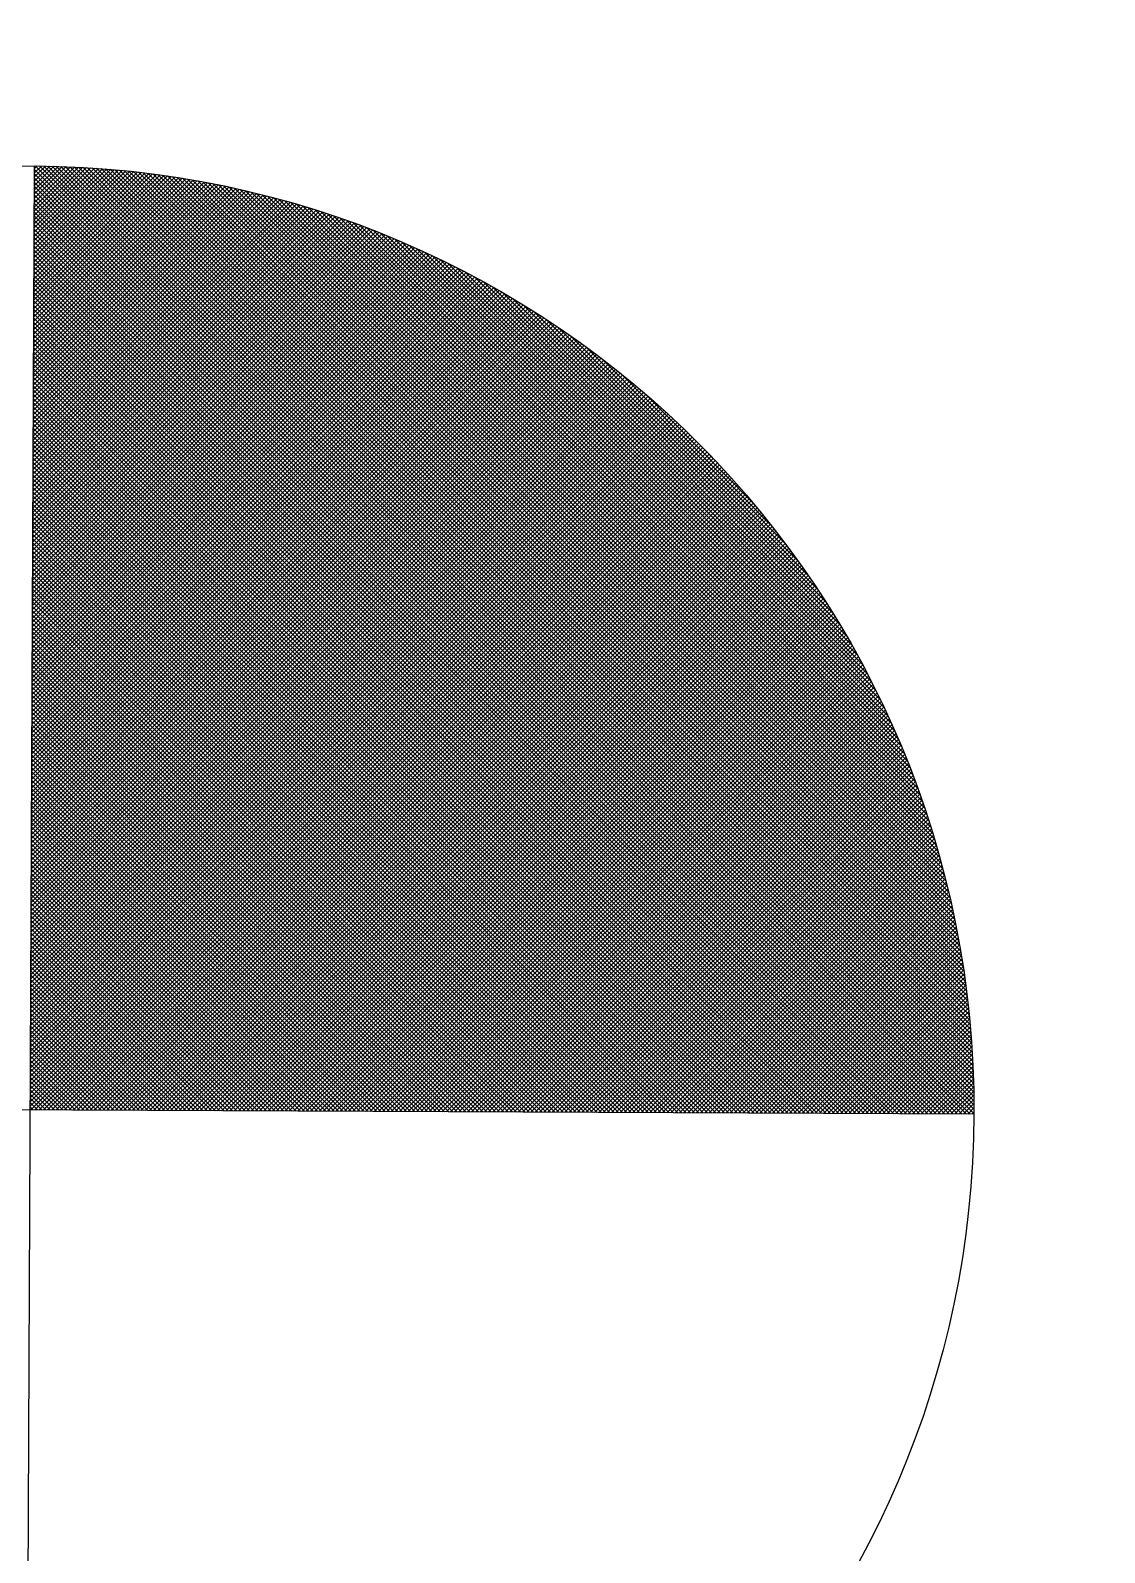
# Model space of a CAD drawing. Header units: inches. Extents: x 567115 to 582893, y 124948 to 133566.
# Drawn here: x 580483.605 to 580485.366, y 127188.157 to 127190.651 of the extents above; entities that cross this region are included whole.
import ezdxf

# ---------------------------------------------------------------- set-up
doc = ezdxf.new("R2010")
doc.units = ezdxf.units.IN
doc.header["$MEASUREMENT"] = 0
for name, color, linetype in [('BOARD', 3, 'Continuous'), ('kazeb', 15, 'Continuous'), ('LIGHTING', 3, 'Continuous')]:
    doc.layers.add(name, color=color, linetype=linetype)

# ---------------------------------------------------------------- blocks, each defined once
blk = doc.blocks.new('BOARD1')
at = {"layer": 'BOARD', "color": 30}
for p, q in [((-9.994, -31.2997), (-9.994, -27.1122)), ((-12.0878, -29.2059), (-7.9003, -29.2059)), ((-9.994, -29.2122), (-9.9878, -29.2059)), ((-9.994, -29.2216), (-9.9784, -29.2059)), ((-9.994, -29.231), (-9.969, -29.2059)), ((-9.994, -29.2404), (-9.9596, -29.2059)), ((-9.994, -29.2498), (-9.9502, -29.2059)), ((-9.994, -29.2592), (-9.9408, -29.2059)), ((-9.994, -29.2686), (-9.9313, -29.2059)), ((-9.994, -29.2781), (-9.9219, -29.2059)), ((-9.994, -29.2875), (-9.9125, -29.2059)), ((-9.994, -29.2969), (-9.9031, -29.2059)), ((-9.994, -29.3063), (-9.8937, -29.2059)), ((-9.994, -29.3157), (-9.8843, -29.2059)), ((-9.994, -29.3251), (-9.8749, -29.2059)), ((-9.994, -29.3345), (-9.8655, -29.2059)), ((-9.994, -29.3439), (-9.8561, -29.2059)), ((-9.994, -29.3533), (-9.8467, -29.2059)), ((-9.994, -29.3627), (-9.8373, -29.2059)), ((-9.994, -29.3721), (-9.8278, -29.2059)), ((-9.994, -29.3816), (-9.8184, -29.2059)), ((-9.994, -29.391), (-9.809, -29.2059)), ((-9.994, -29.4004), (-9.7996, -29.2059)), ((-9.994, -29.4098), (-9.7902, -29.2059)), ((-9.994, -29.4192), (-9.7808, -29.2059)), ((-9.994, -29.4286), (-9.7714, -29.2059)), ((-9.994, -29.438), (-9.762, -29.2059)), ((-9.994, -29.4474), (-9.7526, -29.2059)), ((-9.994, -29.4568), (-9.7432, -29.2059)), ((-9.994, -29.4662), (-9.7338, -29.2059)), ((-9.994, -29.4756), (-9.7244, -29.2059)), ((-9.994, -29.485), (-9.7149, -29.2059)), ((-9.994, -29.4945), (-9.7055, -29.2059)), ((-9.994, -29.5039), (-9.6961, -29.2059)), ((-9.994, -29.5133), (-9.6867, -29.2059)), ((-9.994, -29.5227), (-9.6773, -29.2059)), ((-9.994, -29.5321), (-9.6679, -29.2059)), ((-9.994, -29.5415), (-9.6585, -29.2059)), ((-9.994, -29.5509), (-9.6491, -29.2059)), ((-9.994, -29.5603), (-9.6397, -29.2059)), ((-9.994, -29.5697), (-9.6303, -29.2059)), ((-9.994, -29.5791), (-9.6209, -29.2059)), ((-9.994, -29.5885), (-9.6115, -29.2059)), ((-9.994, -29.5979), (-9.602, -29.2059)), ((-9.994, -29.6074), (-9.5926, -29.2059)), ((-9.994, -29.6168), (-9.5832, -29.2059)), ((-9.994, -29.6262), (-9.5738, -29.2059)), ((-9.994, -29.6356), (-9.5644, -29.2059)), ((-9.994, -29.645), (-9.555, -29.2059)), ((-9.994, -29.6544), (-9.5456, -29.2059)), ((-9.994, -29.6638), (-9.5362, -29.2059)), ((-9.994, -29.6732), (-9.5268, -29.2059)), ((-9.994, -29.6826), (-9.5174, -29.2059)), ((-9.994, -29.692), (-9.508, -29.2059)), ((-9.994, -29.7014), (-9.4986, -29.2059)), ((-9.994, -29.7108), (-9.4891, -29.2059)), ((-9.994, -29.7203), (-9.4797, -29.2059)), ((-9.994, -29.7297), (-9.4703, -29.2059)), ((-9.994, -29.7391), (-9.4609, -29.2059)), ((-9.994, -29.7485), (-9.4515, -29.2059)), ((-9.994, -29.7579), (-9.4421, -29.2059)), ((-9.994, -29.7673), (-9.4327, -29.2059)), ((-9.994, -29.7767), (-9.4233, -29.2059)), ((-9.994, -29.7861), (-9.4139, -29.2059)), ((-9.994, -29.7955), (-9.4045, -29.2059)), ((-9.994, -29.8049), (-9.3951, -29.2059)), ((-9.994, -29.8143), (-9.3857, -29.2059)), ((-9.994, -29.8237), (-9.3762, -29.2059)), ((-9.994, -29.8332), (-9.3668, -29.2059)), ((-9.994, -29.8426), (-9.3574, -29.2059)), ((-9.994, -29.852), (-9.348, -29.2059)), ((-9.994, -29.8614), (-9.3386, -29.2059)), ((-9.994, -29.8708), (-9.3292, -29.2059)), ((-9.994, -29.8802), (-9.3198, -29.2059)), ((-9.994, -29.8896), (-9.3104, -29.2059)), ((-9.994, -29.899), (-9.301, -29.2059)), ((-9.994, -29.9084), (-9.2916, -29.2059)), ((-9.994, -29.9178), (-9.2822, -29.2059)), ((-9.994, -29.9272), (-9.2727, -29.2059)), ((-9.994, -29.9367), (-9.2633, -29.2059)), ((-9.994, -29.9461), (-9.2539, -29.2059)), ((-9.994, -29.9555), (-9.2445, -29.2059)), ((-9.994, -29.9649), (-9.2351, -29.2059)), ((-9.994, -29.9743), (-9.2257, -29.2059)), ((-9.994, -29.9837), (-9.2163, -29.2059)), ((-9.994, -29.9931), (-9.2069, -29.2059)), ((-9.994, -30.0025), (-9.1975, -29.2059)), ((-9.994, -30.0119), (-9.1881, -29.2059)), ((-9.994, -30.0213), (-9.1787, -29.2059)), ((-9.994, -30.0307), (-9.1693, -29.2059)), ((-9.994, -30.0401), (-9.1598, -29.2059)), ((-9.994, -30.0496), (-9.1504, -29.2059)), ((-9.994, -30.059), (-9.141, -29.2059)), ((-9.994, -30.0684), (-9.1316, -29.2059)), ((-9.994, -30.0778), (-9.1222, -29.2059)), ((-9.994, -30.0872), (-9.1128, -29.2059)), ((-9.994, -30.0966), (-9.1034, -29.2059)), ((-9.994, -30.106), (-9.094, -29.2059)), ((-9.994, -30.1154), (-9.0846, -29.2059)), ((-9.994, -30.1248), (-9.0752, -29.2059)), ((-9.994, -30.1342), (-9.0658, -29.2059)), ((-9.994, -30.1436), (-9.0564, -29.2059)), ((-9.994, -30.153), (-9.0469, -29.2059)), ((-9.994, -30.1625), (-9.0375, -29.2059)), ((-9.994, -30.1719), (-9.0281, -29.2059)), ((-9.994, -30.1813), (-9.0187, -29.2059)), ((-9.994, -30.1907), (-9.0093, -29.2059)), ((-9.994, -30.2001), (-8.9999, -29.2059)), ((-9.994, -30.2095), (-8.9905, -29.2059)), ((-9.994, -30.2189), (-8.9811, -29.2059)), ((-9.994, -30.2283), (-8.9717, -29.2059)), ((-9.994, -30.2377), (-8.9623, -29.2059)), ((-9.994, -30.2471), (-8.9529, -29.2059)), ((-9.994, -30.2565), (-8.9435, -29.2059)), ((-9.994, -30.2659), (-8.934, -29.2059)), ((-9.994, -30.2754), (-8.9246, -29.2059)), ((-9.994, -30.2848), (-8.9152, -29.2059)), ((-9.994, -30.2942), (-8.9058, -29.2059)), ((-9.994, -30.3036), (-8.8964, -29.2059)), ((-9.994, -30.313), (-8.887, -29.2059)), ((-9.994, -30.3224), (-8.8776, -29.2059)), ((-9.994, -30.3318), (-8.8682, -29.2059)), ((-9.994, -30.3412), (-8.8588, -29.2059)), ((-9.994, -30.3506), (-8.8494, -29.2059)), ((-9.994, -30.36), (-8.84, -29.2059)), ((-9.994, -30.3694), (-8.8306, -29.2059)), ((-9.994, -30.3788), (-8.8211, -29.2059)), ((-9.994, -30.3883), (-8.8117, -29.2059)), ((-9.994, -30.3977), (-8.8023, -29.2059)), ((-9.994, -30.4071), (-8.7929, -29.2059)), ((-9.994, -30.4165), (-8.7835, -29.2059)), ((-9.994, -30.4259), (-8.7741, -29.2059)), ((-9.994, -30.4353), (-8.7647, -29.2059)), ((-9.994, -30.4447), (-8.7553, -29.2059)), ((-9.994, -30.4541), (-8.7459, -29.2059)), ((-9.994, -30.4635), (-8.7365, -29.2059)), ((-9.994, -30.4729), (-8.7271, -29.2059)), ((-9.994, -30.4823), (-8.7176, -29.2059)), ((-9.994, -30.4918), (-8.7082, -29.2059)), ((-9.994, -30.5012), (-8.6988, -29.2059)), ((-9.994, -30.5106), (-8.6894, -29.2059)), ((-9.994, -30.52), (-8.68, -29.2059)), ((-9.994, -30.5294), (-8.6706, -29.2059)), ((-9.994, -30.5388), (-8.6612, -29.2059)), ((-9.994, -30.5482), (-8.6518, -29.2059)), ((-9.994, -30.5576), (-8.6424, -29.2059)), ((-9.994, -30.567), (-8.633, -29.2059)), ((-9.994, -30.5764), (-8.6236, -29.2059)), ((-9.994, -30.5858), (-8.6142, -29.2059)), ((-9.994, -30.5952), (-8.6047, -29.2059)), ((-9.994, -30.6047), (-8.5953, -29.2059)), ((-9.994, -30.6141), (-8.5859, -29.2059)), ((-9.994, -30.6235), (-8.5765, -29.2059)), ((-9.994, -30.6329), (-8.5671, -29.2059)), ((-9.994, -30.6423), (-8.5577, -29.2059)), ((-9.994, -30.6517), (-8.5483, -29.2059)), ((-9.994, -30.6611), (-8.5389, -29.2059)), ((-9.994, -30.6705), (-8.5295, -29.2059)), ((-9.994, -30.6799), (-8.5201, -29.2059)), ((-9.994, -30.6893), (-8.5107, -29.2059)), ((-9.994, -30.6987), (-8.5013, -29.2059)), ((-9.994, -30.7081), (-8.4918, -29.2059)), ((-9.994, -30.7176), (-8.4824, -29.2059)), ((-9.994, -30.727), (-8.473, -29.2059)), ((-9.994, -30.7364), (-8.4636, -29.2059)), ((-9.994, -30.7458), (-8.4542, -29.2059)), ((-9.994, -30.7552), (-8.4448, -29.2059)), ((-9.994, -30.7646), (-8.4354, -29.2059)), ((-9.994, -30.774), (-8.426, -29.2059)), ((-9.994, -30.7834), (-8.4166, -29.2059)), ((-9.994, -30.7928), (-8.4072, -29.2059)), ((-9.994, -30.8022), (-8.3978, -29.2059)), ((-9.994, -30.8116), (-8.3884, -29.2059)), ((-9.994, -30.821), (-8.3789, -29.2059)), ((-9.994, -30.8305), (-8.3695, -29.2059)), ((-9.994, -30.8399), (-8.3601, -29.2059)), ((-9.994, -30.8493), (-8.3507, -29.2059)), ((-9.994, -30.8587), (-8.3413, -29.2059)), ((-9.994, -30.8681), (-8.3319, -29.2059)), ((-9.994, -30.8775), (-8.3225, -29.2059)), ((-9.994, -30.8869), (-8.3131, -29.2059)), ((-9.994, -30.8963), (-8.3037, -29.2059)), ((-9.994, -30.9057), (-8.2943, -29.2059)), ((-9.994, -30.9151), (-8.2849, -29.2059)), ((-9.994, -30.9245), (-8.2755, -29.2059)), ((-9.994, -30.934), (-8.266, -29.2059)), ((-9.994, -30.9434), (-8.2566, -29.2059)), ((-9.994, -30.9528), (-8.2472, -29.2059)), ((-9.994, -30.9622), (-8.2378, -29.2059)), ((-9.994, -30.9716), (-8.2284, -29.2059)), ((-9.994, -30.981), (-8.219, -29.2059)), ((-9.994, -30.9904), (-8.2096, -29.2059)), ((-9.994, -30.9998), (-8.2002, -29.2059)), ((-9.994, -31.0092), (-8.1908, -29.2059)), ((-9.994, -31.0186), (-8.1814, -29.2059)), ((-9.994, -31.028), (-8.172, -29.2059)), ((-9.994, -31.0374), (-8.1625, -29.2059)), ((-9.994, -31.0469), (-8.1531, -29.2059)), ((-9.994, -31.0563), (-8.1437, -29.2059)), ((-9.994, -31.0657), (-8.1343, -29.2059)), ((-9.994, -31.0751), (-8.1249, -29.2059)), ((-9.994, -31.0845), (-8.1155, -29.2059)), ((-9.994, -31.0939), (-8.1061, -29.2059)), ((-9.994, -31.1033), (-8.0967, -29.2059)), ((-9.994, -31.1127), (-8.0873, -29.2059)), ((-9.994, -31.1221), (-8.0779, -29.2059)), ((-9.994, -31.1315), (-8.0685, -29.2059)), ((-9.994, -31.1409), (-8.0591, -29.2059)), ((-9.994, -31.1503), (-8.0496, -29.2059)), ((-9.994, -31.1598), (-8.0402, -29.2059)), ((-9.994, -31.1692), (-8.0308, -29.2059)), ((-9.994, -31.1786), (-8.0214, -29.2059)), ((-9.994, -31.188), (-8.012, -29.2059)), ((-9.994, -31.1974), (-8.0026, -29.2059)), ((-9.994, -31.2068), (-7.9932, -29.2059)), ((-9.994, -31.2162), (-7.9838, -29.2059)), ((-9.994, -31.2256), (-7.9744, -29.2059)), ((-9.994, -31.235), (-7.965, -29.2059)), ((-9.994, -31.2444), (-7.9556, -29.2059)), ((-9.994, -31.2538), (-7.9462, -29.2059)), ((-9.994, -31.2632), (-7.9367, -29.2059)), ((-9.994, -31.2727), (-7.9273, -29.2059)), ((-9.994, -31.2821), (-7.9179, -29.2059)), ((-9.994, -31.2915), (-7.9085, -29.2059)), ((-8.5138, -30.6867), (-9.994, -29.2065)), ((-8.5185, -30.6914), (-9.994, -29.2159)), ((-8.5233, -30.6961), (-9.994, -29.2253)), ((-8.528, -30.7008), (-9.994, -29.2347)), ((-9.9929, -31.2997), (-7.9003, -29.2071)), ((-8.5091, -30.682), (-9.9852, -29.2059)), ((-9.9834, -31.2997), (-7.9003, -29.2166)), ((-8.5044, -30.6773), (-9.9758, -29.2059)), ((-9.9739, -31.2996), (-7.9004, -29.2261)), ((-8.4998, -30.6725), (-9.9664, -29.2059)), ((-9.9644, -31.2995), (-7.9005, -29.2356)), ((-8.4951, -30.6678), (-9.957, -29.2059)), ((-8.4905, -30.663), (-9.9475, -29.2059)), ((-8.4859, -30.6582), (-9.9381, -29.2059)), ((-8.4812, -30.6534), (-9.9287, -29.2059)), ((-8.4767, -30.6486), (-9.9193, -29.2059)), ((-8.4721, -30.6438), (-9.9099, -29.2059)), ((-8.4675, -30.6389), (-9.9005, -29.2059)), ((-8.463, -30.6341), (-9.8911, -29.2059)), ((-8.4584, -30.6292), (-9.8817, -29.2059)), ((-8.4539, -30.6243), (-9.8723, -29.2059)), ((-8.4494, -30.6194), (-9.8629, -29.2059)), ((-8.4449, -30.6145), (-9.8535, -29.2059)), ((-8.4405, -30.6096), (-9.8441, -29.2059)), ((-8.436, -30.6046), (-9.8346, -29.2059)), ((-8.4316, -30.5996), (-9.8252, -29.2059)), ((-8.4271, -30.5947), (-9.8158, -29.2059)), ((-8.4227, -30.5897), (-9.8064, -29.2059)), ((-8.4183, -30.5846), (-9.797, -29.2059)), ((-8.4139, -30.5796), (-9.7876, -29.2059)), ((-8.4096, -30.5746), (-9.7782, -29.2059)), ((-8.4052, -30.5695), (-9.7688, -29.2059)), ((-8.4009, -30.5645), (-9.7594, -29.2059)), ((-8.3965, -30.5594), (-9.75, -29.2059)), ((-8.3922, -30.5543), (-9.7406, -29.2059)), ((-8.3879, -30.5492), (-9.7312, -29.2059)), ((-8.3837, -30.544), (-9.7217, -29.2059)), ((-8.3794, -30.5389), (-9.7123, -29.2059)), ((-8.3752, -30.5337), (-9.7029, -29.2059)), ((-8.3709, -30.5285), (-9.6935, -29.2059)), ((-8.3667, -30.5233), (-9.6841, -29.2059)), ((-8.3625, -30.5181), (-9.6747, -29.2059)), ((-8.3583, -30.5129), (-9.6653, -29.2059)), ((-8.3542, -30.5077), (-9.6559, -29.2059)), ((-8.35, -30.5024), (-9.6465, -29.2059)), ((-8.3459, -30.4972), (-9.6371, -29.2059)), ((-8.3417, -30.4919), (-9.6277, -29.2059)), ((-8.3376, -30.4866), (-9.6183, -29.2059)), ((-8.3335, -30.4813), (-9.6088, -29.2059)), ((-8.3294, -30.4759), (-9.5994, -29.2059)), ((-8.3254, -30.4706), (-9.59, -29.2059)), ((-8.3213, -30.4652), (-9.5806, -29.2059)), ((-8.3173, -30.4599), (-9.5712, -29.2059)), ((-8.3133, -30.4545), (-9.5618, -29.2059)), ((-8.3093, -30.4491), (-9.5524, -29.2059)), ((-8.3053, -30.4436), (-9.543, -29.2059)), ((-8.3013, -30.4382), (-9.5336, -29.2059)), ((-8.2974, -30.4327), (-9.5242, -29.2059)), ((-8.2934, -30.4273), (-9.5148, -29.2059)), ((-8.2895, -30.4218), (-9.5053, -29.2059)), ((-8.2856, -30.4163), (-9.4959, -29.2059)), ((-8.2817, -30.4108), (-9.4865, -29.2059)), ((-8.2778, -30.4053), (-9.4771, -29.2059)), ((-8.274, -30.3997), (-9.4677, -29.2059)), ((-8.2701, -30.3941), (-9.4583, -29.2059)), ((-8.2663, -30.3886), (-9.4489, -29.2059)), ((-8.2625, -30.383), (-9.4395, -29.2059)), ((-8.2587, -30.3774), (-9.4301, -29.2059)), ((-8.2549, -30.3717), (-9.4207, -29.2059)), ((-8.2511, -30.3661), (-9.4113, -29.2059)), ((-8.2474, -30.3604), (-9.4019, -29.2059)), ((-8.2436, -30.3548), (-9.3924, -29.2059)), ((-8.2399, -30.3491), (-9.383, -29.2059)), ((-8.2362, -30.3434), (-9.3736, -29.2059)), ((-8.2325, -30.3377), (-9.3642, -29.2059)), ((-8.2288, -30.3319), (-9.3548, -29.2059)), ((-8.2252, -30.3262), (-9.3454, -29.2059)), ((-8.2215, -30.3204), (-9.336, -29.2059)), ((-8.2179, -30.3146), (-9.3266, -29.2059)), ((-8.2143, -30.3088), (-9.3172, -29.2059)), ((-8.2107, -30.303), (-9.3078, -29.2059)), ((-8.2071, -30.2972), (-9.2984, -29.2059)), ((-8.2036, -30.2913), (-9.289, -29.2059)), ((-8.2, -30.2854), (-9.2795, -29.2059)), ((-8.1965, -30.2796), (-9.2701, -29.2059)), ((-8.193, -30.2737), (-9.2607, -29.2059)), ((-8.1895, -30.2678), (-9.2513, -29.2059)), ((-8.186, -30.2618), (-9.2419, -29.2059)), ((-8.1826, -30.2559), (-9.2325, -29.2059)), ((-8.1791, -30.2499), (-9.2231, -29.2059)), ((-8.1757, -30.2439), (-9.2137, -29.2059)), ((-8.1723, -30.2379), (-9.2043, -29.2059)), ((-8.1689, -30.2319), (-9.1949, -29.2059)), ((-8.1655, -30.2259), (-9.1855, -29.2059)), ((-8.1622, -30.2198), (-9.1761, -29.2059)), ((-8.1588, -30.2138), (-9.1666, -29.2059)), ((-8.1555, -30.2077), (-9.1572, -29.2059)), ((-8.1522, -30.2016), (-9.1478, -29.2059)), ((-8.1489, -30.1955), (-9.1384, -29.2059)), ((-8.1456, -30.1893), (-9.129, -29.2059)), ((-8.1424, -30.1832), (-9.1196, -29.2059)), ((-8.1391, -30.177), (-9.1102, -29.2059)), ((-8.1359, -30.1708), (-9.1008, -29.2059)), ((-8.1327, -30.1646), (-9.0914, -29.2059)), ((-8.1295, -30.1584), (-9.082, -29.2059)), ((-8.1263, -30.1522), (-9.0726, -29.2059)), ((-8.1232, -30.1459), (-9.0632, -29.2059)), ((-8.12, -30.1397), (-9.0537, -29.2059)), ((-8.1169, -30.1334), (-9.0443, -29.2059)), ((-8.1138, -30.1271), (-9.0349, -29.2059)), ((-8.1107, -30.1207), (-9.0255, -29.2059)), ((-8.1077, -30.1144), (-9.0161, -29.2059)), ((-8.1046, -30.108), (-9.0067, -29.2059)), ((-8.1016, -30.1017), (-8.9973, -29.2059)), ((-8.0986, -30.0953), (-8.9879, -29.2059)), ((-8.0956, -30.0889), (-8.9785, -29.2059)), ((-8.0926, -30.0824), (-8.9691, -29.2059)), ((-8.0896, -30.076), (-8.9597, -29.2059)), ((-8.0867, -30.0695), (-8.9502, -29.2059)), ((-8.0838, -30.063), (-8.9408, -29.2059)), ((-8.0809, -30.0565), (-8.9314, -29.2059)), ((-8.078, -30.05), (-8.922, -29.2059)), ((-8.0751, -30.0435), (-8.9126, -29.2059)), ((-8.0723, -30.0369), (-8.9032, -29.2059)), ((-8.0694, -30.0303), (-8.8938, -29.2059)), ((-8.0666, -30.0237), (-8.8844, -29.2059)), ((-8.0638, -30.0171), (-8.875, -29.2059)), ((-8.061, -30.0105), (-8.8656, -29.2059)), ((-8.0583, -30.0038), (-8.8562, -29.2059)), ((-8.0556, -29.9972), (-8.8468, -29.2059)), ((-8.0528, -29.9905), (-8.8373, -29.2059)), ((-8.0501, -29.9837), (-8.8279, -29.2059)), ((-8.0475, -29.977), (-8.8185, -29.2059)), ((-8.0448, -29.9703), (-8.8091, -29.2059)), ((-8.0422, -29.9635), (-8.7997, -29.2059)), ((-8.0395, -29.9567), (-8.7903, -29.2059)), ((-8.0369, -29.9499), (-8.7809, -29.2059)), ((-8.0344, -29.9431), (-8.7715, -29.2059)), ((-8.0318, -29.9362), (-8.7621, -29.2059)), ((-8.0293, -29.9294), (-8.7527, -29.2059)), ((-8.0267, -29.9225), (-8.7433, -29.2059)), ((-8.0242, -29.9156), (-8.7339, -29.2059)), ((-8.0217, -29.9086), (-8.7244, -29.2059)), ((-8.0193, -29.9017), (-8.715, -29.2059)), ((-8.0168, -29.8947), (-8.7056, -29.2059)), ((-8.0144, -29.8877), (-8.6962, -29.2059)), ((-8.012, -29.8807), (-8.6868, -29.2059)), ((-8.0096, -29.8737), (-8.6774, -29.2059)), ((-8.0073, -29.8667), (-8.668, -29.2059)), ((-8.0049, -29.8596), (-8.6586, -29.2059)), ((-8.0026, -29.8525), (-8.6492, -29.2059)), ((-8.0003, -29.8454), (-8.6398, -29.2059)), ((-7.9981, -29.8382), (-8.6304, -29.2059)), ((-7.9958, -29.8311), (-8.621, -29.2059)), ((-7.9936, -29.8239), (-8.6115, -29.2059)), ((-7.9914, -29.8167), (-8.6021, -29.2059)), ((-7.9892, -29.8095), (-8.5927, -29.2059)), ((-7.987, -29.8023), (-8.5833, -29.2059)), ((-7.9849, -29.795), (-8.5739, -29.2059)), ((-7.9827, -29.7877), (-8.5645, -29.2059)), ((-7.9806, -29.7804), (-8.5551, -29.2059)), ((-7.9786, -29.7731), (-8.5457, -29.2059)), ((-7.9765, -29.7657), (-8.5363, -29.2059)), ((-7.9745, -29.7583), (-8.5269, -29.2059)), ((-7.9725, -29.7509), (-8.5175, -29.2059)), ((-7.9705, -29.7435), (-8.5081, -29.2059)), ((-7.9685, -29.7361), (-8.4986, -29.2059)), ((-7.9666, -29.7286), (-8.4892, -29.2059)), ((-7.9647, -29.7211), (-8.4798, -29.2059)), ((-7.9628, -29.7136), (-8.4704, -29.2059)), ((-7.9609, -29.706), (-8.461, -29.2059)), ((-8.5328, -30.7054), (-9.994, -29.2441)), ((-8.5375, -30.71), (-9.994, -29.2535)), ((-8.5423, -30.7147), (-9.994, -29.2629)), ((-8.5471, -30.7193), (-9.994, -29.2724)), ((-9.9549, -31.2993), (-7.9007, -29.2451)), ((-9.9452, -31.2991), (-7.9009, -29.2547)), ((-9.9356, -31.2989), (-7.9011, -29.2644)), ((-8.5519, -30.7239), (-9.994, -29.2818)), ((-8.5568, -30.7284), (-9.994, -29.2912)), ((-8.5616, -30.733), (-9.994, -29.3006)), ((-9.9259, -31.2986), (-7.9014, -29.2741)), ((-9.9161, -31.2982), (-7.9018, -29.2839)), ((-9.9063, -31.2979), (-7.9021, -29.2937)), ((-9.8965, -31.2974), (-7.9026, -29.3035)), ((-8.5665, -30.7376), (-9.994, -29.31)), ((-8.5714, -30.7421), (-9.994, -29.3194)), ((-8.5762, -30.7466), (-9.994, -29.3288)), ((-8.5812, -30.7511), (-9.994, -29.3382)), ((-9.8866, -31.2969), (-7.9031, -29.3134)), ((-9.8767, -31.2964), (-7.9036, -29.3233)), ((-9.8667, -31.2958), (-7.9042, -29.3333)), ((-8.5861, -30.7556), (-9.994, -29.3476)), ((-8.591, -30.7601), (-9.994, -29.357)), ((-8.596, -30.7645), (-9.994, -29.3664)), ((-9.8566, -31.2952), (-7.9048, -29.3434)), ((-9.8465, -31.2945), (-7.9055, -29.3535)), ((-9.8364, -31.2937), (-7.9062, -29.3636)), ((-9.8262, -31.2929), (-7.907, -29.3738)), ((-8.6009, -30.769), (-9.994, -29.3758)), ((-8.6059, -30.7734), (-9.994, -29.3853)), ((-8.6109, -30.7778), (-9.994, -29.3947)), ((-8.6159, -30.7822), (-9.994, -29.4041)), ((-9.8159, -31.2921), (-7.9079, -29.3841)), ((-9.8056, -31.2912), (-7.9088, -29.3944)), ((-9.7952, -31.2902), (-7.9098, -29.4048)), ((-8.621, -30.7866), (-9.994, -29.4135)), ((-8.626, -30.7909), (-9.994, -29.4229)), ((-8.6311, -30.7953), (-9.994, -29.4323)), ((-9.7848, -31.2892), (-7.9108, -29.4152)), ((-9.7743, -31.2881), (-7.9119, -29.4257)), ((-9.7638, -31.287), (-7.913, -29.4362)), ((-8.6361, -30.7996), (-9.994, -29.4417)), ((-8.6412, -30.8039), (-9.994, -29.4511)), ((-8.6463, -30.8083), (-9.994, -29.4605)), ((-8.6514, -30.8125), (-9.994, -29.4699)), ((-9.7531, -31.2858), (-7.9142, -29.4468)), ((-9.7425, -31.2845), (-7.9155, -29.4575)), ((-9.7317, -31.2832), (-7.9168, -29.4683)), ((-8.6566, -30.8168), (-9.994, -29.4793)), ((-8.6617, -30.8211), (-9.994, -29.4887)), ((-8.6669, -30.8253), (-9.994, -29.4982)), ((-8.6721, -30.8296), (-9.994, -29.5076)), ((-9.7209, -31.2818), (-7.9182, -29.4791)), ((-9.7101, -31.2803), (-7.9197, -29.4899)), ((-9.6991, -31.2788), (-7.9212, -29.5009)), ((-8.6772, -30.8338), (-9.994, -29.517)), ((-8.6825, -30.838), (-9.994, -29.5264)), ((-8.6877, -30.8422), (-9.994, -29.5358)), ((-9.6881, -31.2772), (-7.9228, -29.5119)), ((-9.6771, -31.2756), (-7.9244, -29.5229)), ((-9.6659, -31.2738), (-7.9262, -29.5341)), ((-8.6929, -30.8463), (-9.994, -29.5452)), ((-8.6982, -30.8505), (-9.994, -29.5546)), ((-8.7034, -30.8546), (-9.994, -29.564)), ((-8.7087, -30.8587), (-9.994, -29.5734)), ((-9.6547, -31.272), (-7.928, -29.5453)), ((-9.6434, -31.2701), (-7.9299, -29.5566)), ((-9.632, -31.2682), (-7.9318, -29.568)), ((-8.714, -30.8628), (-9.994, -29.5828)), ((-8.7193, -30.8669), (-9.994, -29.5922)), ((-8.7247, -30.871), (-9.994, -29.6016)), ((-9.6206, -31.2661), (-7.9339, -29.5794)), ((-9.609, -31.264), (-7.936, -29.591)), ((-9.5974, -31.2618), (-7.9382, -29.6026)), ((-8.73, -30.8751), (-9.994, -29.6111)), ((-8.7354, -30.8791), (-9.994, -29.6205)), ((-8.7408, -30.8832), (-9.994, -29.6299)), ((-8.7462, -30.8872), (-9.994, -29.6393)), ((-9.5857, -31.2595), (-7.9405, -29.6143)), ((-9.5739, -31.2571), (-7.9429, -29.6261)), ((-9.5621, -31.2546), (-7.9454, -29.6379)), ((-8.7516, -30.8912), (-9.994, -29.6487)), ((-8.757, -30.8952), (-9.994, -29.6581)), ((-8.7624, -30.8991), (-9.994, -29.6675)), ((-8.7679, -30.9031), (-9.994, -29.6769)), ((-9.5501, -31.2521), (-7.9479, -29.6499)), ((-9.538, -31.2494), (-7.9506, -29.662)), ((-9.5259, -31.2467), (-7.9533, -29.6741)), ((-8.7733, -30.907), (-9.994, -29.6863)), ((-8.7788, -30.9109), (-9.994, -29.6957)), ((-8.7843, -30.9149), (-9.994, -29.7051)), ((-9.5136, -31.2438), (-7.9562, -29.6864)), ((-9.5012, -31.2409), (-7.9591, -29.6988)), ((-9.4888, -31.2378), (-7.9622, -29.7112)), ((-8.7899, -30.9187), (-9.994, -29.7146)), ((-8.7954, -30.9226), (-9.994, -29.724)), ((-8.8009, -30.9265), (-9.994, -29.7334)), ((-8.8065, -30.9303), (-9.994, -29.7428)), ((-9.4762, -31.2346), (-7.9654, -29.7238)), ((-9.4635, -31.2314), (-7.9686, -29.7365)), ((-8.8121, -30.9342), (-9.994, -29.7522)), ((-8.8177, -30.938), (-9.994, -29.7616)), ((-8.8233, -30.9418), (-9.994, -29.771)), ((-9.4507, -31.228), (-7.972, -29.7493)), ((-9.4378, -31.2244), (-7.9756, -29.7622)), ((-9.4247, -31.2208), (-7.9792, -29.7753)), ((-8.8289, -30.9455), (-9.994, -29.7804)), ((-8.8345, -30.9493), (-9.994, -29.7898)), ((-8.8402, -30.9531), (-9.994, -29.7992)), ((-8.8459, -30.9568), (-9.994, -29.8086)), ((-9.4115, -31.217), (-7.983, -29.7884)), ((-9.3982, -31.2131), (-7.9869, -29.8018)), ((-8.8516, -30.9605), (-9.994, -29.818)), ((-8.8573, -30.9642), (-9.994, -29.8275)), ((-8.863, -30.9679), (-9.994, -29.8369)), ((-8.8687, -30.9716), (-9.994, -29.8463)), ((-9.3848, -31.2091), (-7.9909, -29.8152)), ((-9.3712, -31.2049), (-7.9951, -29.8288)), ((-9.3574, -31.2006), (-7.9994, -29.8425)), ((-8.8745, -30.9752), (-9.994, -29.8557)), ((-8.8803, -30.9789), (-9.994, -29.8651)), ((-8.8861, -30.9825), (-9.994, -29.8745)), ((-9.3435, -31.1961), (-8.0039, -29.8564)), ((-9.3295, -31.1914), (-8.0086, -29.8705)), ((-8.8919, -30.9861), (-9.994, -29.8839)), ((-8.8977, -30.9897), (-9.994, -29.8933)), ((-8.9035, -30.9933), (-9.994, -29.9027)), ((-8.9094, -30.9968), (-9.994, -29.9121)), ((-9.3153, -31.1866), (-8.0134, -29.8847)), ((-9.3009, -31.1816), (-8.0184, -29.8991)), ((-9.2863, -31.1764), (-8.0236, -29.9137)), ((-8.9152, -31.0004), (-9.994, -29.9215)), ((-8.9211, -31.0039), (-9.994, -29.9309)), ((-8.927, -31.0074), (-9.994, -29.9404)), ((-9.2715, -31.1711), (-8.0289, -29.9285)), ((-9.2565, -31.1655), (-8.0345, -29.9435)), ((-8.9329, -31.0109), (-9.994, -29.9498)), ((-8.9389, -31.0144), (-9.994, -29.9592)), ((-8.9448, -31.0178), (-9.994, -29.9686)), ((-8.9508, -31.0213), (-9.994, -29.978)), ((-9.2413, -31.1597), (-8.0403, -29.9587)), ((-9.2259, -31.1537), (-8.0463, -29.9741)), ((-8.9568, -31.0247), (-9.994, -29.9874)), ((-8.9628, -31.0281), (-9.994, -29.9968)), ((-8.9688, -31.0315), (-9.994, -30.0062)), ((-9.2102, -31.1474), (-8.0526, -29.9898)), ((-9.1943, -31.1409), (-8.059, -30.0057)), ((-8.9748, -31.0349), (-9.994, -30.0156)), ((-8.9809, -31.0382), (-9.994, -30.025)), ((-8.9869, -31.0416), (-9.994, -30.0344)), ((-8.993, -31.0449), (-9.994, -30.0438)), ((-9.1782, -31.1342), (-8.0658, -30.0218)), ((-9.1617, -31.1271), (-8.0729, -30.0383)), ((-8.9991, -31.0482), (-9.994, -30.0533)), ((-9.0052, -31.0515), (-9.994, -30.0627)), ((-9.0114, -31.0548), (-9.994, -30.0721)), ((-9.0175, -31.058), (-9.994, -30.0815)), ((-9.145, -31.1198), (-8.0802, -30.055)), ((-9.1279, -31.1121), (-8.0879, -30.0721)), ((-9.0237, -31.0613), (-9.994, -30.0909)), ((-9.0299, -31.0645), (-9.994, -30.1003)), ((-9.0361, -31.0677), (-9.994, -30.1097)), ((-9.1105, -31.1041), (-8.0959, -30.0895)), ((-9.0927, -31.0957), (-8.1043, -30.1073)), ((-9.0423, -31.0709), (-9.994, -30.1191)), ((-9.0485, -31.074), (-9.994, -30.1285)), ((-9.0548, -31.0772), (-9.994, -30.1379)), ((-9.0611, -31.0803), (-9.994, -30.1473)), ((-9.0745, -31.0869), (-8.1131, -30.1255)), ((-9.0558, -31.0777), (-8.1223, -30.1442)), ((-9.0674, -31.0834), (-9.994, -30.1567)), ((-9.0737, -31.0865), (-9.994, -30.1662)), ((-9.08, -31.0896), (-9.994, -30.1756)), ((-9.0367, -31.068), (-8.132, -30.1633)), ((-9.0171, -31.0578), (-8.1422, -30.1829)), ((-9.0863, -31.0927), (-9.994, -30.185)), ((-9.0927, -31.0957), (-9.994, -30.1944)), ((-9.0991, -31.0988), (-9.994, -30.2038)), ((-9.1055, -31.1018), (-9.994, -30.2132)), ((-8.9969, -31.047), (-8.153, -30.2031)), ((-9.1119, -31.1048), (-9.994, -30.2226)), ((-9.1183, -31.1077), (-9.994, -30.232)), ((-9.1248, -31.1107), (-9.994, -30.2414)), ((-9.1312, -31.1136), (-9.994, -30.2508)), ((-8.976, -31.0355), (-8.1645, -30.224)), ((-8.9544, -31.0233), (-8.1766, -30.2456)), ((-9.1377, -31.1166), (-9.994, -30.2602)), ((-9.1442, -31.1195), (-9.994, -30.2697)), ((-9.1508, -31.1224), (-9.994, -30.2791)), ((-8.932, -31.0103), (-8.1897, -30.268)), ((-9.1573, -31.1252), (-9.994, -30.2885)), ((-9.1639, -31.1281), (-9.994, -30.2979)), ((-9.1704, -31.1309), (-9.994, -30.3073)), ((-9.177, -31.1337), (-9.994, -30.3167)), ((-9.1837, -31.1365), (-9.994, -30.3261)), ((-9.1903, -31.1393), (-9.994, -30.3355)), ((-9.1969, -31.142), (-9.994, -30.3449)), ((-9.2036, -31.1448), (-9.994, -30.3543)), ((-9.2103, -31.1475), (-9.994, -30.3637)), ((-9.217, -31.1502), (-9.994, -30.3731)), ((-9.2238, -31.1528), (-9.994, -30.3826)), ((-9.2305, -31.1555), (-9.994, -30.392)), ((-9.2373, -31.1581), (-9.994, -30.4014)), ((-9.2441, -31.1608), (-9.994, -30.4108)), ((-9.2509, -31.1634), (-9.994, -30.4202)), ((-9.2577, -31.1659), (-9.994, -30.4296)), ((-9.2646, -31.1685), (-9.994, -30.439)), ((-9.2714, -31.171), (-9.994, -30.4484)), ((-9.2783, -31.1736), (-9.994, -30.4578)), ((-9.2852, -31.1761), (-9.994, -30.4672)), ((-9.2921, -31.1785), (-9.994, -30.4766)), ((-9.2991, -31.181), (-9.994, -30.486)), ((-9.3061, -31.1834), (-9.994, -30.4955)), ((-9.3131, -31.1858), (-9.994, -30.5049)), ((-9.3201, -31.1882), (-9.994, -30.5143)), ((-9.3271, -31.1906), (-9.994, -30.5237)), ((-9.3342, -31.193), (-9.994, -30.5331)), ((-9.3412, -31.1953), (-9.994, -30.5425))]:
    blk.add_line(p, q, dxfattribs=at)
at = {"layer": 'BOARD'}
for p, q in [((-7.9591, -29.6985), (-8.4516, -29.2059)), ((-7.9572, -29.6909), (-8.4422, -29.2059)), ((-7.9554, -29.6833), (-8.4328, -29.2059)), ((-7.9537, -29.6757), (-8.4234, -29.2059)), ((-7.9519, -29.668), (-8.414, -29.2059)), ((-7.9502, -29.6603), (-8.4046, -29.2059)), ((-7.9485, -29.6526), (-8.3951, -29.2059)), ((-7.9468, -29.6449), (-8.3857, -29.2059)), ((-7.9452, -29.6371), (-8.3763, -29.2059)), ((-7.9436, -29.6293), (-8.3669, -29.2059)), ((-7.942, -29.6215), (-8.3575, -29.2059)), ((-7.9404, -29.6137), (-8.3481, -29.2059)), ((-7.9388, -29.6058), (-8.3387, -29.2059)), ((-7.9373, -29.5979), (-8.3293, -29.2059)), ((-7.9358, -29.59), (-8.3199, -29.2059)), ((-7.9344, -29.5821), (-8.3105, -29.2059)), ((-7.9329, -29.5741), (-8.3011, -29.2059)), ((-7.9315, -29.5661), (-8.2917, -29.2059)), ((-7.9301, -29.5581), (-8.2822, -29.2059)), ((-7.9288, -29.55), (-8.2728, -29.2059)), ((-7.9274, -29.5419), (-8.2634, -29.2059)), ((-7.9261, -29.5338), (-8.254, -29.2059)), ((-7.9249, -29.5257), (-8.2446, -29.2059)), ((-7.9236, -29.5175), (-8.2352, -29.2059)), ((-7.9224, -29.5093), (-8.2258, -29.2059)), ((-7.9212, -29.5011), (-8.2164, -29.2059)), ((-7.9201, -29.4929), (-8.207, -29.2059)), ((-7.9189, -29.4846), (-8.1976, -29.2059)), ((-7.9178, -29.4763), (-8.1882, -29.2059)), ((-7.9168, -29.4679), (-8.1788, -29.2059)), ((-7.9157, -29.4596), (-8.1693, -29.2059)), ((-7.9147, -29.4512), (-8.1599, -29.2059)), ((-7.9137, -29.4427), (-8.1505, -29.2059)), ((-7.9128, -29.4343), (-8.1411, -29.2059)), ((-7.9119, -29.4258), (-8.1317, -29.2059)), ((-7.911, -29.4173), (-8.1223, -29.2059)), ((-7.9101, -29.4087), (-8.1129, -29.2059)), ((-7.9093, -29.4001), (-8.1035, -29.2059)), ((-7.9085, -29.3915), (-8.0941, -29.2059)), ((-7.9078, -29.3828), (-8.0847, -29.2059)), ((-7.9071, -29.3741), (-8.0753, -29.2059)), ((-7.9064, -29.3654), (-8.0659, -29.2059)), ((-7.9057, -29.3567), (-8.0564, -29.2059)), ((-7.9051, -29.3479), (-8.047, -29.2059)), ((-7.9045, -29.339), (-8.0376, -29.2059)), ((-7.904, -29.3302), (-8.0282, -29.2059)), ((-7.9035, -29.3213), (-8.0188, -29.2059)), ((-7.903, -29.3123), (-8.0094, -29.2059)), ((-7.9026, -29.3034), (-8, -29.2059)), ((-7.9022, -29.2944), (-7.9906, -29.2059)), ((-7.9018, -29.2853), (-7.9812, -29.2059)), ((-7.9015, -29.2762), (-7.9718, -29.2059)), ((-7.9012, -29.2671), (-7.9624, -29.2059)), ((-7.9009, -29.2579), (-7.953, -29.2059)), ((-7.9007, -29.2487), (-7.9435, -29.2059)), ((-7.9006, -29.2395), (-7.9341, -29.2059)), ((-7.9004, -29.2302), (-7.9247, -29.2059)), ((-7.9004, -29.2209), (-7.9153, -29.2059)), ((-7.9003, -29.2115), (-7.9059, -29.2059)), ((-8.9086, -30.9964), (-8.2036, -30.2913)), ((-8.8842, -30.9813), (-8.2187, -30.3158)), ((-8.8584, -30.9649), (-8.2351, -30.3416)), ((-8.8309, -30.9469), (-8.2531, -30.369)), ((-8.8015, -30.9269), (-8.2731, -30.3985)), ((-8.7694, -30.9042), (-8.2958, -30.4306)), ((-8.7336, -30.8778), (-8.3222, -30.4664)), ((-8.692, -30.8456), (-8.3544, -30.508)), ((-9.3483, -31.1976), (-9.994, -30.5519)), ((-9.3554, -31.1999), (-9.994, -30.5613)), ((-9.3626, -31.2022), (-9.994, -30.5707)), ((-9.3697, -31.2044), (-9.994, -30.5801)), ((-8.6394, -30.8024), (-8.3976, -30.5606)), ((-9.3769, -31.2067), (-9.994, -30.5895)), ((-9.3841, -31.2089), (-9.994, -30.5989)), ((-9.3913, -31.2111), (-9.994, -30.6084)), ((-9.3986, -31.2132), (-9.994, -30.6178)), ((-9.4058, -31.2154), (-9.994, -30.6272)), ((-9.4131, -31.2175), (-9.994, -30.6366)), ((-9.4204, -31.2196), (-9.994, -30.646)), ((-9.4278, -31.2217), (-9.994, -30.6554)), ((-9.4351, -31.2237), (-9.994, -30.6648)), ((-9.4425, -31.2257), (-9.994, -30.6742)), ((-9.4499, -31.2277), (-9.994, -30.6836)), ((-8.5406, -30.713), (-8.487, -30.6594)), ((-9.4573, -31.2297), (-9.994, -30.693)), ((-9.4648, -31.2317), (-9.994, -30.7024)), ((-9.4723, -31.2336), (-9.994, -30.7118)), ((-9.4798, -31.2355), (-9.994, -30.7213)), ((-9.4873, -31.2374), (-9.994, -30.7307)), ((-9.4948, -31.2393), (-9.994, -30.7401)), ((-9.5024, -31.2411), (-9.994, -30.7495)), ((-9.51, -31.243), (-9.994, -30.7589)), ((-9.5176, -31.2448), (-9.994, -30.7683)), ((-9.5252, -31.2465), (-9.994, -30.7777)), ((-9.5329, -31.2483), (-9.994, -30.7871)), ((-9.5406, -31.25), (-9.994, -30.7965)), ((-9.5483, -31.2517), (-9.994, -30.8059)), ((-9.556, -31.2534), (-9.994, -30.8153)), ((-9.5638, -31.255), (-9.994, -30.8248)), ((-9.5716, -31.2566), (-9.994, -30.8342)), ((-9.5794, -31.2582), (-9.994, -30.8436)), ((-9.5872, -31.2598), (-9.994, -30.853)), ((-9.5951, -31.2613), (-9.994, -30.8624)), ((-9.603, -31.2628), (-9.994, -30.8718)), ((-9.6109, -31.2643), (-9.994, -30.8812)), ((-9.6189, -31.2658), (-9.994, -30.8906)), ((-9.6268, -31.2672), (-9.994, -30.9)), ((-9.6348, -31.2686), (-9.994, -30.9094)), ((-9.6429, -31.27), (-9.994, -30.9188)), ((-9.6509, -31.2714), (-9.994, -30.9282)), ((-9.659, -31.2727), (-9.994, -30.9377)), ((-9.6671, -31.274), (-9.994, -30.9471)), ((-9.6752, -31.2753), (-9.994, -30.9565)), ((-9.6834, -31.2765), (-9.994, -30.9659)), ((-9.6916, -31.2777), (-9.994, -30.9753)), ((-9.6998, -31.2789), (-9.994, -30.9847)), ((-9.7081, -31.2801), (-9.994, -30.9941)), ((-9.7164, -31.2812), (-9.994, -31.0035)), ((-9.7247, -31.2823), (-9.994, -31.0129)), ((-9.733, -31.2834), (-9.994, -31.0223)), ((-9.7414, -31.2844), (-9.994, -31.0317)), ((-9.7498, -31.2854), (-9.994, -31.0411)), ((-9.7582, -31.2864), (-9.994, -31.0506)), ((-9.7667, -31.2873), (-9.994, -31.06)), ((-9.7752, -31.2882), (-9.994, -31.0694)), ((-9.7837, -31.2891), (-9.994, -31.0788)), ((-9.7923, -31.2899), (-9.994, -31.0882)), ((-9.8009, -31.2908), (-9.994, -31.0976)), ((-9.8095, -31.2915), (-9.994, -31.107)), ((-9.8182, -31.2923), (-9.994, -31.1164)), ((-9.8269, -31.293), (-9.994, -31.1258)), ((-9.8356, -31.2937), (-9.994, -31.1352)), ((-9.8444, -31.2943), (-9.994, -31.1446)), ((-9.8531, -31.2949), (-9.994, -31.154)), ((-9.862, -31.2955), (-9.994, -31.1635)), ((-9.8708, -31.2961), (-9.994, -31.1729)), ((-9.8798, -31.2966), (-9.994, -31.1823)), ((-9.8887, -31.297), (-9.994, -31.1917)), ((-9.8977, -31.2975), (-9.994, -31.2011)), ((-9.9067, -31.2979), (-9.994, -31.2105)), ((-9.9157, -31.2982), (-9.994, -31.2199)), ((-9.9248, -31.2985), (-9.994, -31.2293)), ((-9.9339, -31.2988), (-9.994, -31.2387)), ((-9.9431, -31.2991), (-9.994, -31.2481)), ((-9.9523, -31.2993), (-9.994, -31.2575)), ((-9.9616, -31.2994), (-9.994, -31.2669)), ((-9.9708, -31.2996), (-9.994, -31.2764)), ((-9.9802, -31.2996), (-9.994, -31.2858)), ((-9.9895, -31.2997), (-9.994, -31.2952))]:
    blk.add_line(p, q, dxfattribs=at)
blk.add_ellipse((-9.994, -29.2059), major_axis=(-1.4805, 1.4805), ratio=1, start_param=3.926991, end_param=10.210176, dxfattribs=at)

msp = doc.modelspace()

# ---------------------------------------------------------------- hatches: boundary and pattern name
at = {"layer": 'kazeb'}
h = msp.add_hatch(dxfattribs=at)
h.set_pattern_fill('LINE', color=256, scale=150, style=2)
h.paths.add_polyline_path([(581129.0656, 126991.5391), (581129.0656, 127606.5391), (581094.0656, 127606.5391), (581094.0656, 127691.5391), (581179.0656, 127691.5391), (581179.0656, 127606.5391), (581144.0656, 127606.5391), (581144.0656, 126991.5391), (581179.0656, 126991.5393), (581179.0659, 126929.5388), (581793.0658, 126929.5392), (581793.0655, 126991.5391), (581829.0656, 126991.5391), (581829.0656, 127606.5391), (581794.0656, 127606.5391), (581794.0656, 127691.5391), (581879.0656, 127691.5391), (581879.0656, 127606.5391), (581844.0656, 127606.5391), (581844.0656, 126991.5391), (581878.0655, 126991.5401), (581878.0658, 126929.5377), (582594.0656, 126929.5407), (582594.0656, 126991.5391), (582656.0656, 126991.5391), (582656.0655, 127591.5391), (582594.0656, 127591.5391), (582594.0656, 127664.0391), (582377.0656, 127664.0391), (582377.0656, 127924.5391), (580444.0655, 127924.5391), (580444.0655, 127691.5391), (580479.5656, 127691.5391), (580479.5656, 127606.5391), (580444.0655, 127606.5391), (580444.0655, 126991.5391), (580479.0656, 126991.5391), (580479.0658, 126929.5379), (581078.5659, 126929.5406), (581078.5658, 126991.5391)])

# ---------------------------------------------------------------- block references
at = {"layer": 'LIGHTING', "linetype": 'Continuous', "ltscale": 7, "xscale": 0.738630000007106, "yscale": 0.738630000007106, "zscale": 0.738630000007106, "rotation": 89.74614928606582}
msp.add_blockref('BOARD1', (580462.0656, 127196.3601), dxfattribs=at)

doc.saveas('drawing.dxf')
